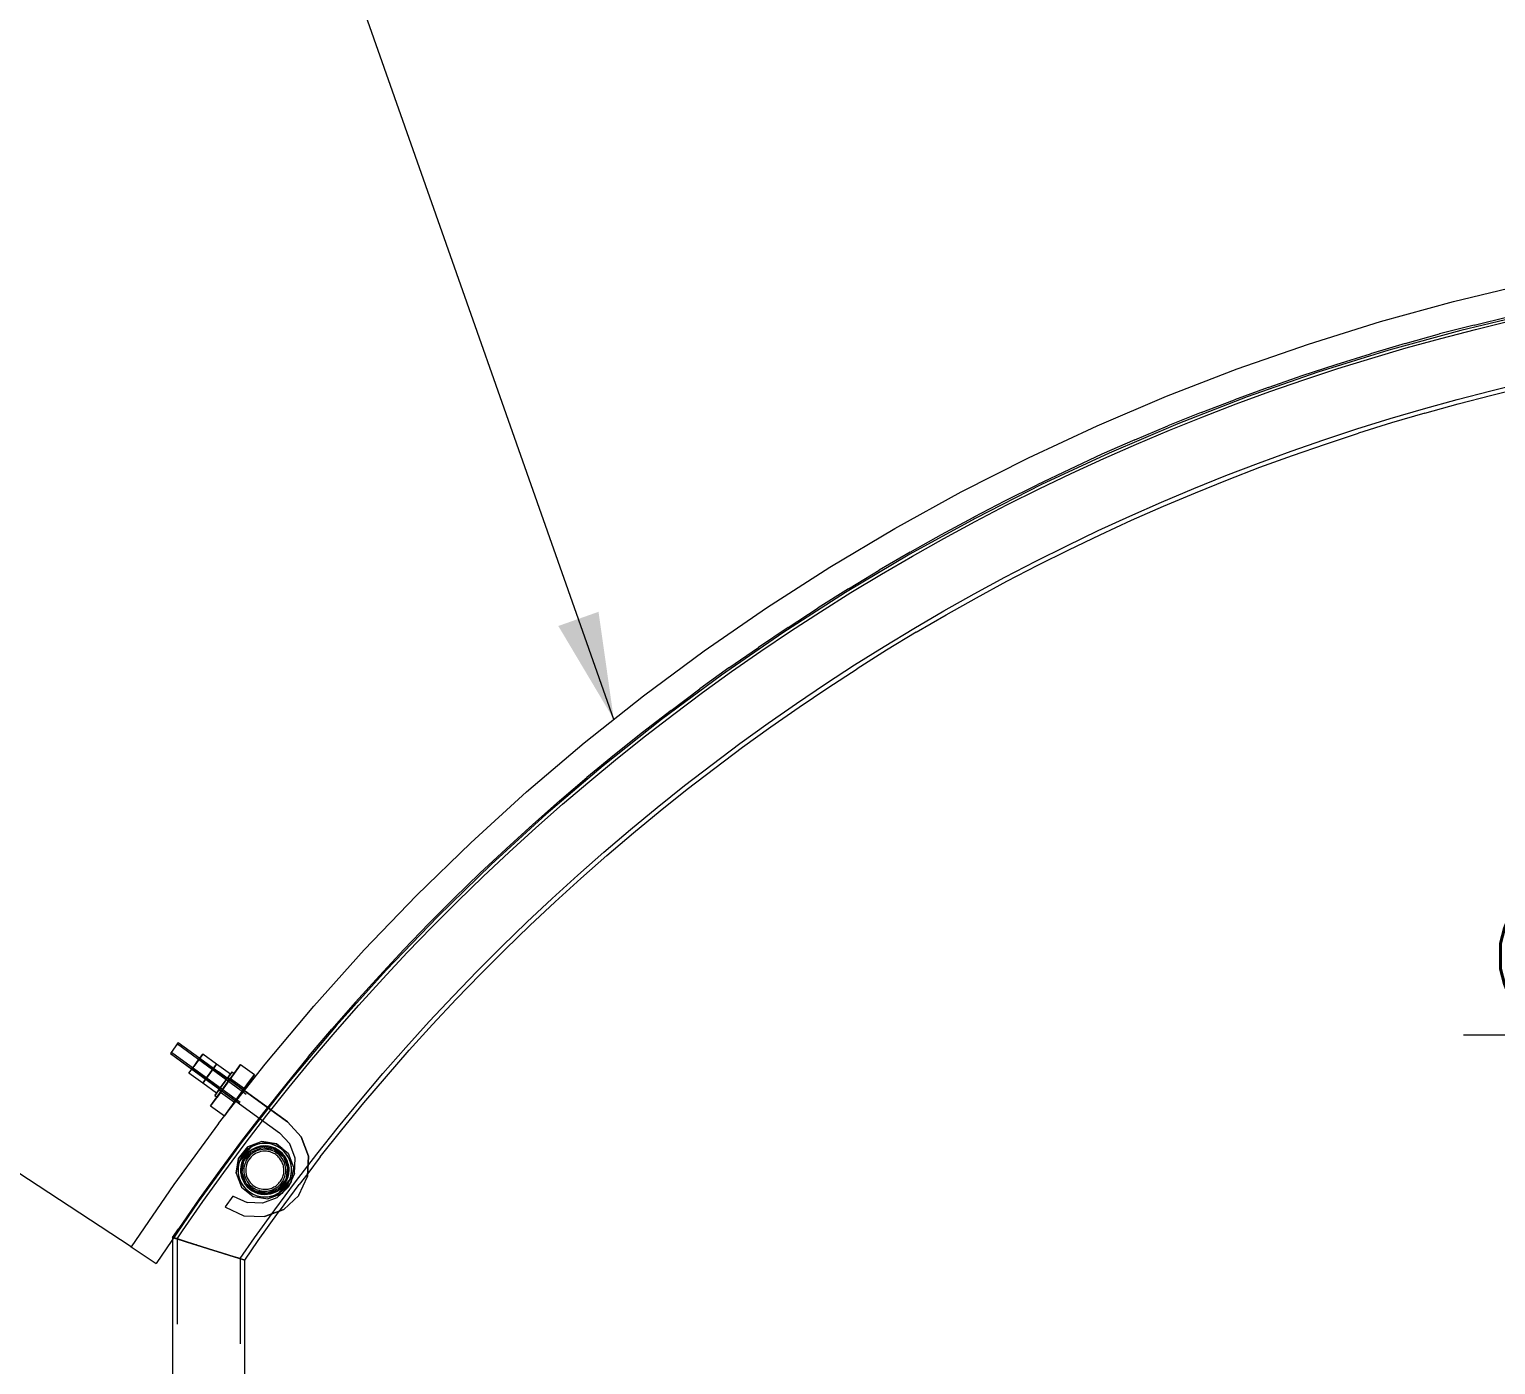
# Model space of a CAD drawing. Header units: millimetres. Extents: x -753 to 90, y 56274 to 56868.
# Drawn here: x -205.93 to -171.5, y 56756.86 to 56788.21 of the extents above; entities that cross this region are included whole.
import ezdxf

# ---------------------------------------------------------------- set-up
doc = ezdxf.new("R2010")
doc.units = ezdxf.units.MM
doc.linetypes.add('XKITLINE00', pattern=[0])
doc.linetypes.add('XKITLINE02', pattern=[4, 2, -2])
for name, color, linetype, lineweight in [('Cota', 4, 'Continuous', 0), ('Peça', 2, 'Continuous', 0), ('Texto', 7, 'Continuous', 0)]:
    doc.layers.add(name, color=color, linetype=linetype, lineweight=lineweight)
doc.styles.add('ROMANS', font='romans__.ttf')

# ---------------------------------------------------------------- blocks, each defined once
blk = doc.blocks.new('*A124')
at = {"layer": 'Peça', "color": 7, "linetype": 'XKITLINE02', "lineweight": 0}
for p, q in [((-202.569, 56759.85), (-202.569, 56759.8)), ((-202.505, 56759.829), (-202.569, 56759.85)), ((-202.569, 56759.85), (-202.542, 56759.841)), ((-202.046, 56759.686), (-202.505, 56759.829)), ((-202.463, 56759.816), (-202.463, 56726.563)), ((-202.407, 56759.799), (-202.463, 56759.816)), ((-202.463, 56759.816), (-202.407, 56759.799)), ((-202.407, 56759.799), (-202.246, 56759.748)), ((-202.246, 56759.748), (-202.407, 56759.799)), ((-202.246, 56759.748), (-201.397, 56759.482)), ((-202.005, 56759.673), (-202.046, 56759.686)), ((-202.005, 56759.673), (-201.437, 56759.495)), ((-201.721, 56759.584), (-201.721, 56759.584)), ((-201.437, 56759.495), (-201.122, 56759.396)), ((-201.397, 56759.482), (-201.197, 56759.42)), ((-201.197, 56759.42), (-201.036, 56759.369)), ((-201.036, 56759.369), (-201.197, 56759.42)), ((-200.938, 56759.339), (-201.122, 56759.396)), ((-201.036, 56759.369), (-200.979, 56759.352)), ((-200.979, 56759.352), (-201.036, 56759.369)), ((-200.979, 56759.352), (-200.979, 56726.563)), ((-200.873, 56759.318), (-200.938, 56759.339)), ((-202.569, 56728.5), (-202.569, 56728.368)), ((-202.569, 56727.454), (-202.569, 56726.563)), ((-202.569, 56726.563), (-202.505, 56726.563)), ((-202.569, 56726.563), (-202.505, 56726.563)), ((-202.505, 56726.563), (-202.046, 56726.563)), ((-202.505, 56726.563), (-202.407, 56726.563)), ((-202.463, 56726.563), (-202.407, 56726.563)), ((-202.463, 56726.563), (-202.291, 56726.563)), ((-202.407, 56726.563), (-201.397, 56726.563)), ((-202.005, 56726.563), (-201.036, 56726.563)), ((-202.005, 56726.563), (-200.938, 56726.563)), ((-200.938, 56726.563), (-201.709, 56726.563)), ((-200.979, 56726.563), (-201.062, 56726.563)), ((-201.036, 56726.563), (-200.979, 56726.563)), ((-200.938, 56726.563), (-200.873, 56726.563)), ((-200.938, 56726.563), (-200.933, 56726.563))]:
    blk.add_line(p, q, dxfattribs=at)
at = {"layer": 'Peça', "color": 4, "linetype": 'XKITLINE00', "lineweight": 0}
for p, q in [((-202.569, 56759.8), (-202.569, 56728.5)), ((-202.542, 56759.841), (-202.321, 56759.772)), ((-202.321, 56759.772), (-202.046, 56759.686)), ((-202.046, 56759.686), (-201.721, 56759.584)), ((-201.721, 56759.584), (-201.397, 56759.482)), ((-201.397, 56759.482), (-201.122, 56759.396)), ((-201.122, 56759.396), (-200.938, 56759.339)), ((-200.938, 56759.339), (-200.873, 56759.318)), ((-200.873, 56726.563), (-200.873, 56759.318)), ((-202.569, 56728.368), (-202.569, 56727.454)), ((-201.721, 56726.563), (-202.046, 56726.563)), ((-201.709, 56726.563), (-201.721, 56726.563)), ((-200.933, 56726.563), (-200.873, 56726.563))]:
    blk.add_line(p, q, dxfattribs=at)
blk = doc.blocks.new('*A126')
at = {"layer": 'Peça', "color": 7, "linetype": 'XKITLINE02', "lineweight": 0}
for p, q in [((-201.535, 56763.917), (-201.747, 56763.624)), ((-201.616, 56763.805), (-201.535, 56763.917)), ((-201.211, 56763.682), (-201.535, 56763.917)), ((-201.86, 56763.469), (-201.747, 56763.624)), ((-201.86, 56763.469), (-201.779, 56763.581)), ((-201.779, 56763.581), (-201.616, 56763.805)), ((-201.455, 56763.346), (-201.779, 56763.581)), ((-201.779, 56763.581), (-201.455, 56763.346)), ((-201.616, 56763.805), (-201.293, 56763.57)), ((-201.293, 56763.57), (-201.616, 56763.805)), ((-201.293, 56763.57), (-201.537, 56763.234)), ((-201.424, 56763.389), (-201.211, 56763.682)), ((-201.211, 56763.682), (-201.293, 56763.57)), ((-201.537, 56763.234), (-201.86, 56763.469)), ((-201.537, 56763.234), (-201.424, 56763.389))]:
    blk.add_line(p, q, dxfattribs=at)
blk = doc.blocks.new('*A127')
at = {"layer": 'Peça', "color": 7, "linetype": 'XKITLINE02', "lineweight": 0}
for p, q in [((-201.174, 56763.733), (-201.574, 56763.183)), ((-201.547, 56763.22), (-201.201, 56763.696)), ((-201.149, 56763.659), (-201.522, 56763.145)), ((-201.268, 56763.604), (-201.48, 56763.312)), ((-201.122, 56763.695), (-201.428, 56763.275)), ((-201.268, 56763.604), (-201.216, 56763.566)), ((-201.231, 56763.546), (-201.221, 56763.559)), ((-201.221, 56763.559), (-201.216, 56763.566)), ((-201.174, 56763.733), (-201.122, 56763.695)), ((-201.574, 56763.183), (-201.522, 56763.145)), ((-201.372, 56763.352), (-201.495, 56763.182)), ((-201.48, 56763.312), (-201.428, 56763.275))]:
    blk.add_line(p, q, dxfattribs=at)
blk = doc.blocks.new('*A128')
at = {"layer": 'Peça', "color": 7, "linetype": 'XKITLINE02', "lineweight": 0}
for p, q in [((-201.017, 56763.841), (-201.499, 56763.178)), ((-201.146, 56763.663), (-200.97, 56763.906)), ((-200.97, 56763.906), (-201.017, 56763.841)), ((-200.97, 56763.906), (-200.646, 56763.671)), ((-201.628, 56763), (-201.146, 56763.663)), ((-201.205, 56763.582), (-201.44, 56763.259)), ((-201.205, 56763.582), (-200.881, 56763.347)), ((-200.693, 56763.606), (-201.175, 56762.943)), ((-200.822, 56763.428), (-200.646, 56763.671)), ((-200.646, 56763.671), (-200.693, 56763.606)), ((-201.499, 56763.178), (-201.675, 56762.935)), ((-201.44, 56763.259), (-201.116, 56763.023)), ((-201.304, 56762.765), (-200.822, 56763.428)), ((-200.94, 56763.266), (-201.116, 56763.023)), ((-201.1, 56763.045), (-200.881, 56763.347)), ((-201.675, 56762.935), (-201.628, 56763)), ((-201.675, 56762.935), (-201.351, 56762.7)), ((-201.175, 56762.943), (-201.351, 56762.7)), ((-201.116, 56763.023), (-201.1, 56763.045)), ((-201.351, 56762.7), (-201.304, 56762.765))]:
    blk.add_line(p, q, dxfattribs=at)
blk = doc.blocks.new('*A133')
at = {"layer": 'Peça', "color": 4, "linetype": 'XKITLINE00', "lineweight": 0}
for p, q in [((-172.494, 56781.821), (-170.768, 56782.234)), ((-174.205, 56781.35), (-172.494, 56781.821)), ((-170.617, 56781.551), (-172.32, 56781.143)), ((-175.899, 56780.823), (-174.205, 56781.35)), ((-172.32, 56781.143), (-174.008, 56780.679)), ((-177.575, 56780.238), (-175.899, 56780.823)), ((-174.008, 56780.679), (-175.68, 56780.158)), ((-179.23, 56779.598), (-177.575, 56780.238)), ((-175.68, 56780.158), (-177.333, 56779.581)), ((-180.862, 56778.902), (-179.23, 56779.598)), ((-177.333, 56779.581), (-178.966, 56778.949)), ((-182.471, 56778.152), (-180.862, 56778.902)), ((-178.966, 56778.949), (-180.577, 56778.263)), ((-184.053, 56777.349), (-182.471, 56778.152)), ((-180.577, 56778.263), (-182.164, 56777.523)), ((-185.607, 56776.493), (-184.053, 56777.349)), ((-182.164, 56777.523), (-183.726, 56776.73)), ((-183.726, 56776.73), (-185.259, 56775.886)), ((-187.132, 56775.586), (-185.607, 56776.493)), ((-185.259, 56775.886), (-186.764, 56774.99)), ((-188.626, 56774.627), (-187.132, 56775.586)), ((-186.764, 56774.99), (-188.238, 56774.045)), ((-190.086, 56773.619), (-188.626, 56774.627)), ((-188.238, 56774.045), (-189.679, 56773.05)), ((-191.512, 56772.563), (-190.086, 56773.619)), ((-189.679, 56773.05), (-191.086, 56772.008)), ((-192.902, 56771.46), (-191.512, 56772.563)), ((-191.086, 56772.008), (-192.458, 56770.919)), ((-194.254, 56770.31), (-192.902, 56771.46)), ((-192.458, 56770.919), (-193.792, 56769.785)), ((-195.566, 56769.116), (-194.254, 56770.31)), ((-193.792, 56769.785), (-195.087, 56768.606)), ((-196.838, 56767.879), (-195.566, 56769.116)), ((-195.087, 56768.606), (-196.342, 56767.385)), ((-198.068, 56766.599), (-196.838, 56767.879)), ((-196.342, 56767.385), (-197.555, 56766.123)), ((-199.254, 56765.279), (-198.068, 56766.599)), ((-197.555, 56766.123), (-198.725, 56764.82)), ((-200.395, 56763.92), (-199.254, 56765.279)), ((-198.725, 56764.82), (-199.851, 56763.479)), ((-201.49, 56762.524), (-200.395, 56763.92)), ((-199.851, 56763.479), (-200.932, 56762.101)), ((-201.49, 56762.524), (-202.537, 56761.091)), ((-200.932, 56762.101), (-201.965, 56760.687)), ((-202.537, 56761.091), (-203.536, 56759.624)), ((-201.965, 56760.687), (-202.951, 56759.24)), ((-203.536, 56759.624), (-202.951, 56759.24)), ((-202.951, 56759.24), (-202.951, 56759.239))]:
    blk.add_line(p, q, dxfattribs=at)
at = {"layer": 'Peça', "color": 7, "linetype": 'XKITLINE02', "lineweight": 0}
blk.add_line((-203.536, 56759.623), (-203.536, 56759.624), dxfattribs=at)
blk = doc.blocks.new('*A181')
at = {"layer": 'Peça', "color": 7, "linetype": 'XKITLINE02', "lineweight": 0}
for p, q in [((-200.893, 56761.645), (-200.717, 56761.861)), ((-200.717, 56761.861), (-200.457, 56761.961)), ((-200.457, 56761.961), (-200.182, 56761.917)), ((-200.182, 56761.917), (-199.966, 56761.742)), ((-200.936, 56761.37), (-200.893, 56761.645)), ((-199.966, 56761.742), (-199.866, 56761.482)), ((-199.866, 56761.482), (-199.91, 56761.207)), ((-200.836, 56761.11), (-200.936, 56761.37)), ((-200.728, 56761.022), (-200.836, 56761.11)), ((-199.91, 56761.207), (-200.085, 56760.991)), ((-200.728, 56761.022), (-200.712, 56761.009)), ((-200.712, 56761.009), (-200.62, 56760.934)), ((-200.345, 56760.891), (-200.62, 56760.934)), ((-200.085, 56760.991), (-200.345, 56760.891))]:
    blk.add_line(p, q, dxfattribs=at)
for radius, start, end in [(0.492, 28.5, 208.5), (0.448, 96, 276), (0.448, 276, 96), (0.492, 208.5, 28.5)]:
    blk.add_arc((-200.401, 56761.426), radius, start, end, dxfattribs=at)
blk = doc.blocks.new('*A184')
at = {"layer": 'Peça', "color": 4, "linetype": 'XKITLINE00', "lineweight": 0}
for p, q in [((-202.432, 56764.422), (-202.618, 56764.166)), ((-202.618, 56764.166), (-202.114, 56763.8)), ((-202.432, 56764.422), (-201.928, 56764.056)), ((-200.906, 56763.313), (-200.884, 56763.297)), ((-201.091, 56763.057), (-201.079, 56763.048)), ((-200.317, 56762.885), (-199.872, 56762.562)), ((-200.512, 56762.636), (-200.058, 56762.306)), ((-199.546, 56762.209), (-199.872, 56762.562)), ((-199.815, 56762.043), (-200.058, 56762.306)), ((-199.379, 56761.757), (-199.546, 56762.209)), ((-199.691, 56761.707), (-199.815, 56762.043)), ((-199.398, 56761.276), (-199.379, 56761.757)), ((-199.705, 56761.349), (-199.691, 56761.707)), ((-199.808, 56761.126), (-199.855, 56761.024)), ((-199.705, 56761.349), (-199.78, 56761.186)), ((-199.599, 56760.838), (-199.398, 56761.276)), ((-201.149, 56760.819), (-201.334, 56760.564)), ((-201.149, 56760.819), (-201.142, 56760.815)), ((-201.142, 56760.815), (-200.817, 56760.665)), ((-200.123, 56760.775), (-200.459, 56760.651)), ((-200.007, 56760.882), (-200.123, 56760.775)), ((-200.002, 56760.886), (-199.86, 56761.018)), ((-199.958, 56760.505), (-199.604, 56760.832)), ((-199.855, 56761.024), (-199.86, 56761.018)), ((-199.604, 56760.832), (-199.599, 56760.838)), ((-201.334, 56760.564), (-201.328, 56760.559)), ((-201.328, 56760.559), (-200.891, 56760.357)), ((-200.459, 56760.651), (-200.817, 56760.665)), ((-200.409, 56760.338), (-199.958, 56760.505)), ((-200.891, 56760.357), (-200.409, 56760.338))]:
    blk.add_line(p, q, dxfattribs=at)
at = {"layer": 'Peça', "color": 7, "linetype": 'XKITLINE02', "lineweight": 0}
for p, q in [((-202.596, 56764.197), (-200.492, 56762.669)), ((-202.475, 56764.363), (-202.455, 56764.391)), ((-202.455, 56764.391), (-202.475, 56764.363)), ((-202.455, 56764.391), (-200.351, 56762.863)), ((-201.928, 56764.056), (-200.906, 56763.313)), ((-202.114, 56763.8), (-201.091, 56763.057)), ((-200.884, 56763.297), (-200.317, 56762.885)), ((-201.079, 56763.048), (-200.512, 56762.636)), ((-200.351, 56762.863), (-200.492, 56762.669)), ((-200.372, 56762.834), (-200.351, 56762.863)), ((-199.78, 56761.186), (-199.808, 56761.126)), ((-200.002, 56760.886), (-200.007, 56760.882))]:
    blk.add_line(p, q, dxfattribs=at)
blk = doc.blocks.new('*A188')
at = {"layer": 'Peça', "color": 7, "linetype": 'XKITLINE02', "lineweight": 0}
for p, q in [((-202.184, 56763.704), (-202.071, 56763.859)), ((-201.858, 56764.152), (-202.071, 56763.859)), ((-201.94, 56764.04), (-201.616, 56763.805)), ((-201.747, 56763.624), (-201.535, 56763.917)), ((-202.103, 56763.816), (-201.779, 56763.581)), ((-201.86, 56763.469), (-201.747, 56763.624))]:
    blk.add_line(p, q, dxfattribs=at)
at = {"layer": 'Peça', "color": 4, "linetype": 'XKITLINE00', "lineweight": 0}
for p, q in [((-202.103, 56763.816), (-201.94, 56764.04)), ((-201.94, 56764.04), (-201.858, 56764.152)), ((-201.616, 56763.805), (-201.94, 56764.04)), ((-201.535, 56763.917), (-201.858, 56764.152)), ((-201.535, 56763.917), (-201.616, 56763.805)), ((-202.184, 56763.704), (-202.103, 56763.816)), ((-201.86, 56763.469), (-202.184, 56763.704)), ((-201.779, 56763.581), (-202.103, 56763.816)), ((-201.779, 56763.581), (-201.86, 56763.469)), ((-201.616, 56763.805), (-201.779, 56763.581))]:
    blk.add_line(p, q, dxfattribs=at)
blk = doc.blocks.new('*A189')
at = {"layer": 'Peça', "color": 7, "linetype": 'XKITLINE02', "lineweight": 0}
for p, q in [((-201.535, 56763.917), (-201.747, 56763.624)), ((-201.86, 56763.469), (-201.747, 56763.624)), ((-201.779, 56763.581), (-201.455, 56763.346)), ((-201.616, 56763.805), (-201.293, 56763.57)), ((-201.293, 56763.57), (-201.455, 56763.346)), ((-201.424, 56763.389), (-201.211, 56763.682)), ((-201.211, 56763.682), (-201.293, 56763.57)), ((-201.537, 56763.234), (-201.424, 56763.389)), ((-201.455, 56763.346), (-201.537, 56763.234))]:
    blk.add_line(p, q, dxfattribs=at)
at = {"layer": 'Peça', "color": 4, "linetype": 'XKITLINE00', "lineweight": 0}
for p, q in [((-201.616, 56763.805), (-201.535, 56763.917)), ((-201.211, 56763.682), (-201.535, 56763.917)), ((-201.86, 56763.469), (-201.779, 56763.581)), ((-201.779, 56763.581), (-201.616, 56763.805)), ((-201.455, 56763.346), (-201.779, 56763.581)), ((-201.293, 56763.57), (-201.616, 56763.805)), ((-201.537, 56763.234), (-201.86, 56763.469))]:
    blk.add_line(p, q, dxfattribs=at)
blk = doc.blocks.new('*A190')
at = {"layer": 'Peça', "color": 4, "linetype": 'XKITLINE00', "lineweight": 0}
for p, q in [((-201.547, 56763.22), (-201.201, 56763.696)), ((-201.174, 56763.733), (-201.201, 56763.696)), ((-201.174, 56763.733), (-201.122, 56763.695)), ((-201.574, 56763.183), (-201.547, 56763.22)), ((-201.574, 56763.183), (-201.522, 56763.145))]:
    blk.add_line(p, q, dxfattribs=at)
at = {"layer": 'Peça', "color": 7, "linetype": 'XKITLINE02', "lineweight": 0}
for p, q in [((-201.149, 56763.658), (-201.522, 56763.145)), ((-201.268, 56763.603), (-201.48, 56763.312)), ((-201.122, 56763.695), (-201.428, 56763.274)), ((-201.201, 56763.696), (-201.424, 56763.389)), ((-201.268, 56763.603), (-201.216, 56763.566)), ((-201.231, 56763.546), (-201.221, 56763.559)), ((-201.221, 56763.559), (-201.216, 56763.566)), ((-201.424, 56763.389), (-201.574, 56763.183)), ((-201.372, 56763.351), (-201.495, 56763.182)), ((-201.48, 56763.312), (-201.428, 56763.274))]:
    blk.add_line(p, q, dxfattribs=at)
blk = doc.blocks.new('*A191')
at = {"layer": 'Peça', "color": 7, "linetype": 'XKITLINE02', "lineweight": 0}
for p, q in [((-201.017, 56763.84), (-201.499, 56763.177)), ((-200.97, 56763.906), (-201.017, 56763.84)), ((-201.205, 56763.582), (-201.44, 56763.258)), ((-201.205, 56763.582), (-200.881, 56763.347)), ((-200.822, 56763.428), (-200.646, 56763.67)), ((-201.499, 56763.177), (-201.675, 56762.935)), ((-201.44, 56763.258), (-201.116, 56763.023)), ((-201.304, 56762.765), (-200.822, 56763.428)), ((-200.94, 56763.266), (-201.116, 56763.023)), ((-201.1, 56763.045), (-200.881, 56763.347)), ((-201.116, 56763.023), (-201.1, 56763.045)), ((-201.351, 56762.7), (-201.304, 56762.765)), ((-201.345, 56762.709), (-201.351, 56762.7))]:
    blk.add_line(p, q, dxfattribs=at)
at = {"layer": 'Peça', "color": 4, "linetype": 'XKITLINE00', "lineweight": 0}
for p, q in [((-201.322, 56763.42), (-201.017, 56763.84)), ((-201.017, 56763.84), (-200.97, 56763.906)), ((-200.97, 56763.906), (-200.646, 56763.67)), ((-200.693, 56763.605), (-200.999, 56763.185)), ((-200.646, 56763.67), (-200.693, 56763.605)), ((-201.628, 56763), (-201.322, 56763.42)), ((-200.999, 56763.185), (-201.345, 56762.709)), ((-201.675, 56762.935), (-201.628, 56763)), ((-201.675, 56762.935), (-201.351, 56762.7))]:
    blk.add_line(p, q, dxfattribs=at)
blk = doc.blocks.new('*A195')
at = {"layer": 'Peça', "color": 7, "linetype": 'XKITLINE02', "lineweight": 0}
for p, q in [((-202.432, 56764.422), (-202.618, 56764.166)), ((-202.618, 56764.166), (-200.058, 56762.307)), ((-202.596, 56764.197), (-200.492, 56762.669)), ((-202.475, 56764.363), (-202.455, 56764.391)), ((-202.455, 56764.391), (-202.475, 56764.363)), ((-202.455, 56764.391), (-200.351, 56762.863)), ((-199.872, 56762.562), (-202.432, 56764.422)), ((-200.351, 56762.863), (-200.492, 56762.669)), ((-200.372, 56762.835), (-200.351, 56762.863)), ((-199.546, 56762.209), (-199.872, 56762.562)), ((-199.815, 56762.044), (-200.058, 56762.307)), ((-199.546, 56762.209), (-199.379, 56761.757)), ((-199.691, 56761.708), (-199.815, 56762.044)), ((-199.379, 56761.757), (-199.398, 56761.276)), ((-199.705, 56761.35), (-199.691, 56761.708)), ((-199.705, 56761.35), (-199.855, 56761.024)), ((-199.599, 56760.839), (-199.398, 56761.276)), ((-201.149, 56760.82), (-201.334, 56760.564)), ((-201.149, 56760.82), (-201.142, 56760.815)), ((-201.142, 56760.815), (-200.817, 56760.665)), ((-200.123, 56760.775), (-200.459, 56760.651)), ((-199.86, 56761.018), (-200.123, 56760.775)), ((-199.958, 56760.505), (-199.604, 56760.832)), ((-199.855, 56761.024), (-199.86, 56761.018)), ((-199.604, 56760.832), (-199.599, 56760.839)), ((-201.334, 56760.564), (-201.328, 56760.559)), ((-201.328, 56760.559), (-200.891, 56760.358)), ((-200.459, 56760.651), (-200.817, 56760.665)), ((-199.958, 56760.505), (-200.409, 56760.339)), ((-200.891, 56760.358), (-200.409, 56760.339))]:
    blk.add_line(p, q, dxfattribs=at)
blk = doc.blocks.new('*A197')
at = {"layer": 'Peça', "color": 4, "linetype": 'XKITLINE00', "lineweight": 0}
for p, q in [((-200.472, 56762.098), (-200.797, 56761.973)), ((-200.127, 56762.044), (-200.472, 56762.098)), ((-200.797, 56761.973), (-201.017, 56761.702)), ((-200.127, 56762.044), (-199.856, 56761.824)), ((-199.856, 56761.824), (-199.731, 56761.498)), ((-201.017, 56761.702), (-201.072, 56761.357)), ((-199.731, 56761.498), (-199.786, 56761.154)), ((-201.072, 56761.357), (-200.947, 56761.032)), ((-199.786, 56761.154), (-200.005, 56760.883)), ((-200.947, 56761.032), (-200.675, 56760.812)), ((-200.675, 56760.812), (-200.331, 56760.758)), ((-200.331, 56760.758), (-200.005, 56760.883))]:
    blk.add_line(p, q, dxfattribs=at)
at = {"layer": 'Peça', "color": 7, "linetype": 'XKITLINE02', "lineweight": 0}
for p, q in [((-200.472, 56762.098), (-200.797, 56761.973)), ((-200.127, 56762.044), (-200.472, 56762.098)), ((-201.035, 56761.588), (-200.698, 56762.011)), ((-201.017, 56761.702), (-200.797, 56761.973)), ((-200.92, 56761.659), (-200.735, 56761.887)), ((-200.735, 56761.887), (-200.461, 56761.993)), ((-200.461, 56761.993), (-200.17, 56761.947)), ((-200.17, 56761.947), (-199.942, 56761.762)), ((-199.996, 56761.937), (-200.127, 56762.044)), ((-199.996, 56761.937), (-199.992, 56761.934)), ((-199.992, 56761.934), (-199.856, 56761.824)), ((-199.942, 56761.762), (-199.836, 56761.487)), ((-199.856, 56761.824), (-199.731, 56761.498)), ((-201.017, 56761.702), (-201.072, 56761.357)), ((-200.966, 56761.369), (-200.92, 56761.659)), ((-199.882, 56761.197), (-199.836, 56761.487)), ((-199.731, 56761.498), (-199.786, 56761.154)), ((-201.072, 56761.357), (-200.947, 56761.032)), ((-200.861, 56761.094), (-200.966, 56761.369)), ((-200.632, 56760.909), (-200.861, 56761.094)), ((-200.103, 56760.845), (-199.768, 56761.267)), ((-200.067, 56760.968), (-199.882, 56761.197)), ((-199.786, 56761.154), (-200.005, 56760.883)), ((-200.947, 56761.032), (-200.675, 56760.812)), ((-200.675, 56760.812), (-200.331, 56760.758)), ((-200.632, 56760.909), (-200.342, 56760.863)), ((-200.342, 56760.863), (-200.067, 56760.968)), ((-200.005, 56760.883), (-200.331, 56760.758))]:
    blk.add_line(p, q, dxfattribs=at)
at = {"layer": 'Peça', "color": 4, "linetype": 'XKITLINE00', "lineweight": 0}
for radius, start, end in [(0.628, 28.5, 208.5), (0.568, 336, 156), (0.568, 156, 336), (0.628, 208.5, 28.5)]:
    blk.add_arc((-200.401, 56761.428), radius, start, end, dxfattribs=at)
blk = doc.blocks.new('*A198')
at = {"layer": 'Peça', "color": 7, "linetype": 'XKITLINE02', "lineweight": 0}
for p, q in [((-172.004, 56781.269), (-171.185, 56781.467)), ((-173.631, 56780.833), (-172.819, 56781.058)), ((-172.004, 56781.269), (-172.819, 56781.058)), ((-172.792, 56780.955), (-171.978, 56781.166)), ((-171.978, 56781.166), (-171.161, 56781.364)), ((-173.631, 56780.833), (-174.439, 56780.596)), ((-174.409, 56780.494), (-173.602, 56780.731)), ((-173.602, 56780.731), (-172.792, 56780.955)), ((-176.044, 56780.082), (-175.244, 56780.345)), ((-175.244, 56780.345), (-174.439, 56780.596)), ((-175.211, 56780.244), (-174.409, 56780.494)), ((-176.84, 56779.805), (-176.044, 56780.082)), ((-176.01, 56779.981), (-175.211, 56780.244)), ((-176.84, 56779.805), (-177.631, 56779.516)), ((-177.594, 56779.417), (-176.804, 56779.705)), ((-176.804, 56779.705), (-176.01, 56779.981)), ((-172.408, 56779.522), (-171.617, 56779.727)), ((-171.617, 56779.727), (-170.823, 56779.919)), ((-178.417, 56779.214), (-177.631, 56779.516)), ((-178.379, 56779.115), (-177.594, 56779.417)), ((-173.195, 56779.304), (-172.408, 56779.522)), ((-178.417, 56779.214), (-179.199, 56778.899)), ((-179.158, 56778.801), (-178.379, 56779.115)), ((-174.759, 56778.831), (-173.979, 56779.074)), ((-173.979, 56779.074), (-173.195, 56779.304)), ((-179.975, 56778.572), (-179.199, 56778.899)), ((-179.933, 56778.475), (-179.158, 56778.801)), ((-175.534, 56778.576), (-174.759, 56778.831)), ((-179.975, 56778.572), (-180.746, 56778.233)), ((-180.702, 56778.136), (-179.933, 56778.475)), ((-177.073, 56778.027), (-176.306, 56778.308)), ((-176.306, 56778.308), (-175.534, 56778.576)), ((-180.746, 56778.233), (-181.511, 56777.88)), ((-181.466, 56777.784), (-180.702, 56778.136)), ((-177.835, 56777.734), (-177.073, 56778.027)), ((-181.511, 56777.88), (-182.271, 56777.516)), ((-182.224, 56777.421), (-181.466, 56777.784)), ((-178.593, 56777.429), (-177.835, 56777.734)), ((-183.024, 56777.139), (-182.271, 56777.516)), ((-182.976, 56777.045), (-182.224, 56777.421)), ((-179.346, 56777.112), (-178.593, 56777.429)), ((-183.744, 56776.765), (-183.024, 56777.139)), ((-183.722, 56776.657), (-182.976, 56777.045)), ((-180.093, 56776.783), (-179.346, 56777.112)), ((-184.513, 56776.35), (-183.772, 56776.751)), ((-184.462, 56776.257), (-183.722, 56776.657)), ((-183.772, 56776.751), (-183.744, 56776.765)), ((-180.835, 56776.441), (-180.093, 56776.783)), ((-185.247, 56775.937), (-184.513, 56776.35)), ((-185.194, 56775.845), (-184.462, 56776.257)), ((-181.571, 56776.088), (-180.835, 56776.441)), ((-185.247, 56775.937), (-185.975, 56775.513)), ((-182.302, 56775.723), (-181.571, 56776.088)), ((-185.921, 56775.422), (-185.194, 56775.845)), ((-183.027, 56775.346), (-182.302, 56775.723)), ((-186.695, 56775.076), (-185.975, 56775.513)), ((-186.64, 56774.986), (-185.921, 56775.422)), ((-183.745, 56774.957), (-183.027, 56775.346)), ((-186.695, 56775.076), (-187.409, 56774.629)), ((-187.352, 56774.539), (-186.64, 56774.986)), ((-184.457, 56774.557), (-183.745, 56774.957)), ((-188.115, 56774.169), (-187.409, 56774.629)), ((-188.057, 56774.081), (-187.352, 56774.539)), ((-185.163, 56774.146), (-184.457, 56774.557)), ((-188.115, 56774.169), (-188.814, 56773.699)), ((-185.861, 56773.723), (-185.163, 56774.146)), ((-188.754, 56773.611), (-188.057, 56774.081)), ((-189.505, 56773.217), (-188.814, 56773.699)), ((-189.444, 56773.131), (-188.754, 56773.611)), ((-186.553, 56773.289), (-185.861, 56773.723)), ((-189.505, 56773.217), (-190.188, 56772.724)), ((-190.126, 56772.639), (-189.444, 56773.131)), ((-187.238, 56772.844), (-186.553, 56773.289)), ((-187.915, 56772.387), (-187.238, 56772.844)), ((-190.863, 56772.22), (-190.188, 56772.724)), ((-190.799, 56772.136), (-190.126, 56772.639)), ((-190.863, 56772.22), (-191.53, 56771.706)), ((-191.465, 56771.622), (-190.799, 56772.136)), ((-188.585, 56771.92), (-187.915, 56772.387)), ((-189.248, 56771.442), (-188.585, 56771.92)), ((-191.53, 56771.706), (-192.189, 56771.18)), ((-192.122, 56771.098), (-191.465, 56771.622)), ((-189.902, 56770.954), (-189.248, 56771.442)), ((-192.189, 56771.18), (-192.839, 56770.644)), ((-192.771, 56770.563), (-192.122, 56771.098)), ((-190.549, 56770.455), (-189.902, 56770.954)), ((-193.48, 56770.098), (-192.839, 56770.644)), ((-193.411, 56770.018), (-192.771, 56770.563)), ((-191.187, 56769.945), (-190.549, 56770.455)), ((-193.48, 56770.098), (-194.112, 56769.541)), ((-194.042, 56769.462), (-193.411, 56770.018)), ((-191.817, 56769.426), (-191.187, 56769.945)), ((-194.736, 56768.974), (-194.112, 56769.541)), ((-194.664, 56768.896), (-194.042, 56769.462)), ((-192.439, 56768.896), (-191.817, 56769.426)), ((-194.736, 56768.974), (-195.35, 56768.398)), ((-195.276, 56768.321), (-194.664, 56768.896)), ((-193.052, 56768.356), (-192.439, 56768.896)), ((-195.954, 56767.811), (-195.35, 56768.398)), ((-195.88, 56767.735), (-195.276, 56768.321)), ((-193.656, 56767.807), (-193.052, 56768.356)), ((-195.954, 56767.811), (-196.549, 56767.215)), ((-196.474, 56767.14), (-195.88, 56767.735)), ((-194.252, 56767.248), (-193.656, 56767.807)), ((-197.134, 56766.609), (-196.549, 56767.215)), ((-197.058, 56766.536), (-196.474, 56767.14)), ((-194.838, 56766.679), (-194.252, 56767.248)), ((-197.134, 56766.609), (-197.71, 56765.993)), ((-195.415, 56766.101), (-194.838, 56766.679)), ((-197.632, 56765.922), (-197.058, 56766.536)), ((-198.275, 56765.369), (-197.71, 56765.993)), ((-198.196, 56765.298), (-197.632, 56765.922)), ((-195.982, 56765.513), (-195.415, 56766.101)), ((-198.275, 56765.369), (-198.831, 56764.736)), ((-198.75, 56764.666), (-198.196, 56765.298)), ((-196.54, 56764.917), (-195.982, 56765.513)), ((-197.088, 56764.311), (-196.54, 56764.917)), ((-199.376, 56764.093), (-198.831, 56764.736)), ((-199.294, 56764.025), (-198.75, 56764.666)), ((-197.627, 56763.697), (-197.088, 56764.311)), ((-199.376, 56764.093), (-199.91, 56763.442)), ((-199.828, 56763.375), (-199.294, 56764.025)), ((-198.155, 56763.074), (-197.627, 56763.697)), ((-199.91, 56763.442), (-200.434, 56762.782)), ((-200.351, 56762.717), (-199.828, 56763.375)), ((-198.673, 56762.443), (-198.155, 56763.074)), ((-200.434, 56762.782), (-200.948, 56762.114)), ((-200.863, 56762.05), (-200.351, 56762.717)), ((-199.181, 56761.804), (-198.673, 56762.443)), ((-200.948, 56762.114), (-201.45, 56761.438)), ((-201.364, 56761.376), (-200.863, 56762.05)), ((-199.679, 56761.156), (-199.181, 56761.804)), ((-201.45, 56761.438), (-201.941, 56760.754)), ((-201.855, 56760.693), (-201.364, 56761.376)), ((-200.166, 56760.5), (-199.679, 56761.156)), ((-200.058, 56760.468), (-199.594, 56761.092)), ((-199.395, 56761.352), (-199.594, 56761.092)), ((-201.941, 56760.754), (-202.422, 56760.062)), ((-202.334, 56760.002), (-201.855, 56760.693)), ((-200.642, 56759.837), (-200.166, 56760.5)), ((-202.565, 56759.848), (-202.422, 56760.062)), ((-202.501, 56759.828), (-202.565, 56759.848)), ((-202.565, 56759.848), (-202.501, 56759.828)), ((-202.318, 56759.771), (-202.501, 56759.828)), ((-202.501, 56759.828), (-202.318, 56759.771)), ((-202.459, 56759.815), (-202.334, 56760.002)), ((-202.403, 56759.798), (-202.459, 56759.815)), ((-202.459, 56759.815), (-202.403, 56759.798)), ((-202.243, 56759.748), (-202.403, 56759.798)), ((-202.403, 56759.798), (-202.243, 56759.747)), ((-202.318, 56759.771), (-202.004, 56759.672)), ((-200.979, 56759.352), (-200.642, 56759.837)), ((-202.046, 56759.686), (-202.044, 56759.685)), ((-202.046, 56759.686), (-202.044, 56759.685)), ((-201.721, 56759.584), (-202.044, 56759.685)), ((-201.397, 56759.482), (-201.721, 56759.584)), ((-201.437, 56759.495), (-201.397, 56759.482)), ((-201.437, 56759.495), (-201.122, 56759.396)), ((-201.197, 56759.42), (-201.036, 56759.369)), ((-201.036, 56759.369), (-201.197, 56759.42)), ((-201.122, 56759.396), (-200.938, 56759.339)), ((-201.036, 56759.369), (-200.979, 56759.352)), ((-200.979, 56759.352), (-201.036, 56759.369)), ((-200.938, 56759.339), (-200.873, 56759.318))]:
    blk.add_line(p, q, dxfattribs=at)
at = {"layer": 'Peça', "color": 4, "linetype": 'XKITLINE00', "lineweight": 0}
for p, q in [((-171.592, 56779.624), (-170.799, 56779.816)), ((-173.166, 56779.202), (-172.38, 56779.42)), ((-172.38, 56779.42), (-171.592, 56779.624)), ((-173.948, 56778.973), (-174.726, 56778.73)), ((-173.166, 56779.202), (-173.948, 56778.973)), ((-175.5, 56778.475), (-174.726, 56778.73)), ((-176.27, 56778.208), (-175.5, 56778.475)), ((-177.036, 56777.928), (-176.27, 56778.208)), ((-178.553, 56777.331), (-177.797, 56777.636)), ((-177.797, 56777.636), (-177.036, 56777.928)), ((-179.304, 56777.015), (-178.553, 56777.331)), ((-180.05, 56776.686), (-179.304, 56777.015)), ((-180.79, 56776.345), (-180.05, 56776.686)), ((-181.525, 56775.993), (-180.79, 56776.345)), ((-182.254, 56775.628), (-181.525, 56775.993)), ((-182.977, 56775.252), (-182.254, 56775.628)), ((-183.694, 56774.865), (-182.977, 56775.252)), ((-184.404, 56774.465), (-183.694, 56774.865)), ((-185.108, 56774.055), (-184.404, 56774.465)), ((-185.108, 56774.055), (-185.806, 56773.633)), ((-185.806, 56773.633), (-186.496, 56773.199)), ((-187.179, 56772.755), (-186.496, 56773.199)), ((-187.855, 56772.3), (-187.179, 56772.755)), ((-188.524, 56771.834), (-187.855, 56772.3)), ((-189.185, 56771.357), (-188.524, 56771.834)), ((-189.838, 56770.869), (-189.185, 56771.357)), ((-190.483, 56770.371), (-189.838, 56770.869)), ((-191.12, 56769.863), (-190.483, 56770.371)), ((-191.749, 56769.344), (-191.12, 56769.863)), ((-192.37, 56768.816), (-191.749, 56769.344)), ((-192.981, 56768.277), (-192.37, 56768.816)), ((-193.584, 56767.729), (-192.981, 56768.277)), ((-194.178, 56767.171), (-193.584, 56767.729)), ((-194.763, 56766.603), (-194.178, 56767.171)), ((-195.339, 56766.026), (-194.763, 56766.603)), ((-195.339, 56766.026), (-195.905, 56765.44)), ((-195.905, 56765.44), (-196.462, 56764.845)), ((-197.009, 56764.241), (-196.462, 56764.845)), ((-197.546, 56763.628), (-197.009, 56764.241)), ((-198.074, 56763.006), (-197.546, 56763.628)), ((-198.591, 56762.376), (-198.074, 56763.006)), ((-199.098, 56761.738), (-198.591, 56762.376)), ((-199.098, 56761.738), (-199.395, 56761.352)), ((-200.556, 56759.776), (-200.08, 56760.438)), ((-200.08, 56760.438), (-200.058, 56760.468)), ((-202.318, 56759.771), (-202.046, 56759.686)), ((-200.873, 56759.318), (-200.556, 56759.776)), ((-202.044, 56759.685), (-201.721, 56759.584)), ((-201.397, 56759.482), (-201.721, 56759.584)), ((-201.122, 56759.396), (-201.397, 56759.482)), ((-200.938, 56759.339), (-201.122, 56759.396)), ((-200.873, 56759.318), (-200.938, 56759.339))]:
    blk.add_line(p, q, dxfattribs=at)
blk = doc.blocks.new('*A199')
at = {"layer": 'Peça', "color": 7, "linetype": 'XKITLINE02', "lineweight": 0}
for p, q in [((-200.472, 56762.098), (-200.797, 56761.973)), ((-200.472, 56762.098), (-200.797, 56761.973)), ((-200.472, 56762.098), (-200.127, 56762.044)), ((-200.472, 56762.098), (-200.127, 56762.044)), ((-200.698, 56762.011), (-201.035, 56761.588)), ((-201.017, 56761.702), (-200.797, 56761.973)), ((-201.017, 56761.702), (-200.797, 56761.973)), ((-200.92, 56761.659), (-200.735, 56761.887)), ((-200.735, 56761.887), (-200.461, 56761.993)), ((-200.461, 56761.993), (-200.17, 56761.947)), ((-200.17, 56761.947), (-199.942, 56761.762)), ((-200.127, 56762.044), (-199.856, 56761.824)), ((-200.127, 56762.044), (-199.856, 56761.824)), ((-199.942, 56761.762), (-199.836, 56761.487)), ((-199.856, 56761.824), (-199.731, 56761.498)), ((-199.856, 56761.824), (-199.731, 56761.498)), ((-201.017, 56761.702), (-201.072, 56761.357)), ((-201.072, 56761.358), (-201.017, 56761.702)), ((-200.966, 56761.369), (-200.92, 56761.659)), ((-199.836, 56761.487), (-199.882, 56761.197)), ((-199.731, 56761.498), (-199.786, 56761.154)), ((-199.731, 56761.498), (-199.786, 56761.154)), ((-201.072, 56761.358), (-200.947, 56761.032)), ((-201.072, 56761.357), (-200.947, 56761.032)), ((-200.861, 56761.094), (-200.966, 56761.369)), ((-200.632, 56760.909), (-200.861, 56761.094)), ((-199.768, 56761.267), (-200.103, 56760.845)), ((-199.882, 56761.197), (-200.067, 56760.968)), ((-199.786, 56761.154), (-200.005, 56760.883)), ((-199.786, 56761.154), (-200.005, 56760.883)), ((-200.947, 56761.032), (-200.675, 56760.812)), ((-200.947, 56761.032), (-200.675, 56760.812)), ((-200.675, 56760.812), (-200.331, 56760.758)), ((-200.675, 56760.812), (-200.331, 56760.758)), ((-200.342, 56760.863), (-200.632, 56760.909)), ((-200.067, 56760.968), (-200.342, 56760.863)), ((-200.005, 56760.883), (-200.331, 56760.758)), ((-200.005, 56760.883), (-200.331, 56760.758))]:
    blk.add_line(p, q, dxfattribs=at)
for radius, start, end in [(0.628, 343.5, 163.5), (0.568, 36, 216), (0.568, 216, 36), (0.628, 163.5, 343.5)]:
    blk.add_arc((-200.401, 56761.428), radius, start, end, dxfattribs=at)
blk = doc.blocks.new('*A202')
at = {"layer": 'Peça', "color": 7, "linetype": 'XKITLINE02', "lineweight": 0}
for p, q in [((-202.184, 56763.704), (-202.071, 56763.86)), ((-202.103, 56763.816), (-201.94, 56764.04)), ((-201.858, 56764.152), (-202.071, 56763.86)), ((-201.94, 56764.04), (-201.858, 56764.152)), ((-201.94, 56764.04), (-201.616, 56763.805)), ((-201.616, 56763.805), (-201.94, 56764.04)), ((-201.535, 56763.917), (-201.858, 56764.152)), ((-201.747, 56763.624), (-201.535, 56763.917)), ((-201.535, 56763.917), (-201.616, 56763.805)), ((-202.184, 56763.704), (-202.103, 56763.816)), ((-201.86, 56763.469), (-202.184, 56763.704)), ((-201.779, 56763.581), (-202.103, 56763.816)), ((-202.103, 56763.816), (-201.779, 56763.581)), ((-201.86, 56763.469), (-201.747, 56763.624)), ((-201.779, 56763.581), (-201.86, 56763.469)), ((-201.616, 56763.805), (-201.779, 56763.581))]:
    blk.add_line(p, q, dxfattribs=at)
blk = doc.blocks.new('*A2151')
at = {"layer": 'Cota', "color": 7, "linetype": 'XKITLINE00', "lineweight": 0}
blk.add_line((-203.536, 56759.624), (-228.028, 56775.707), dxfattribs=at)
blk.add_arc((-159.316, 56730.589), 80.15, 33.30685, 146.71019, dxfattribs=at)
blk = doc.blocks.new('*A2156')
at = {"layer": 'Texto', "color": 7, "linetype": 'XKITLINE00', "lineweight": 0}
for p in [(-155.516, 56781.845), (-172.26, 56764.601)]:
    blk.add_line(p, (-146.038, 56764.601), dxfattribs=at)
at = {"layer": 'Texto', "color": 4, "style": 'ROMANS', "width": 0.85}
blk.add_text('CF12-2826D', height=2.5, dxfattribs=at).set_placement((-171.66, 56765.201))
blk = doc.blocks.new('*A2158')
at = {"layer": 'Texto'}
blk.add_hatch(color=7, dxfattribs=at).paths.add_polyline_path([(-192.207, 56772.011), (-193.51, 56774.203), (-192.566, 56774.536)], flags=17)
at = {"layer": 'Texto', "color": 7, "linetype": 'XKITLINE00', "lineweight": 0}
blk.add_line((-192.207, 56772.011), (-203.299, 56803.491), dxfattribs=at)

msp = doc.modelspace()

# ---------------------------------------------------------------- block references
at = {"lineweight": 0}
for name in ['*A2151', '*A2158', '*A133', '*A198', '*A2156', '*A184', '*A195', '*A188', '*A202', '*A126', '*A189', '*A128', '*A191', '*A127', '*A190', '*A197', '*A199', '*A181', '*A124']:
    msp.add_blockref(name, (0, 0), dxfattribs=at)

doc.saveas('drawing.dxf')
